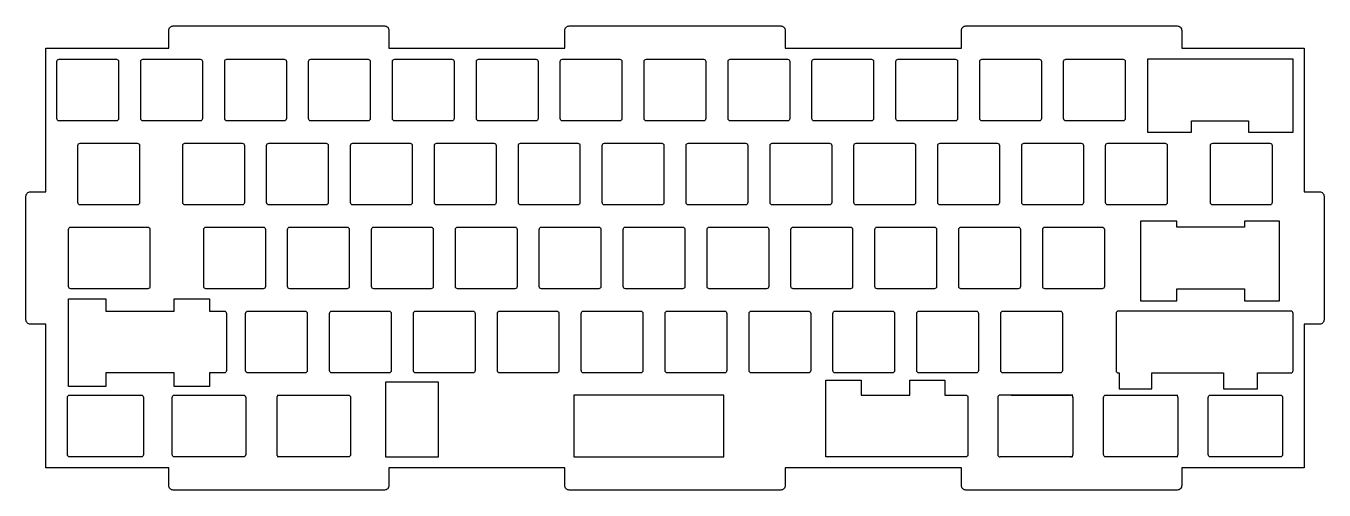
# Model space of a CAD drawing. Header units: millimetres. Extents: x 8 to 303, y -2 to 103.
import ezdxf

# ---------------------------------------------------------------- set-up
doc = ezdxf.new("R2010")
doc.units = ezdxf.units.MM
doc.layers.get('0').update_dxf_attribs({"linetype": 'CONTINUOUS'})

msp = doc.modelspace()

# ---------------------------------------------------------------- linework, layer by layer
for p, q in [((42.04, 19.58), (55.54, 19.58)), ((65.36, 19.58), (79.36, 19.58)), ((229, 19.08), (229, 6.08)), ((246.04, 19.58), (229.5, 19.58)), ((232.04, 19.58), (245.54, 19.58)), ((246.04, 19.08), (246.04, 6.08)), ((255.86, 19.58), (269.86, 19.58)), ((55.54, 5.58), (42.04, 5.58)), ((79.36, 5.58), (65.36, 5.58)), ((245.54, 5.58), (229.5, 5.58)), ((246.04, 5.58), (232.04, 5.58)), ((269.86, 5.58), (255.86, 5.58))]:
    msp.add_line(p, q)
for points in [[(269.76, -1.94), (221.76, -1.94, -0.414214), (220.76, -0.94), (220.76, 3.06), (180.7, 3.06), (180.7, -0.94, -0.414214), (179.7, -1.94), (131.7, -1.94, -0.414214), (130.7, -0.94), (130.7, 3.06), (90.76, 3.06), (90.76, -0.94, -0.414214), (89.76, -1.94), (41.76, -1.94, -0.414214), (40.76, -0.94), (40.76, 3.06), (12.83, 3.06), (12.83, 35.68), (9.33, 35.68, -0.414214), (8.33, 36.68), (8.33, 64.68, -0.414214), (9.33, 65.68), (12.83, 65.68), (12.83, 98.31), (40.76, 98.31), (40.76, 102.31, -0.414214), (41.76, 103.31), (89.76, 103.31, -0.414214), (90.76, 102.31), (90.76, 98.31), (130.7, 98.31), (130.7, 102.31, -0.414214), (131.7, 103.31), (179.7, 103.31, -0.414214), (180.7, 102.31), (180.7, 98.31), (220.76, 98.31), (220.76, 102.31, -0.414214), (221.76, 103.31), (269.76, 103.31, -0.414214), (270.76, 102.31), (270.76, 98.31), (298.58, 98.31), (298.58, 65.68), (302.08, 65.68, -0.414214), (303.08, 64.68), (303.08, 36.68, -0.414214), (302.08, 35.68), (298.58, 35.68), (298.58, 3.06), (270.76, 3.06), (270.76, -0.94, -0.414214)], [(29.35, 82.29, -0.414214), (28.85, 81.79), (15.85, 81.79, -0.414214), (15.35, 82.29), (15.35, 95.28, -0.414214), (15.85, 95.78), (28.85, 95.78, -0.414214), (29.35, 95.28)], [(47.9, 81.79), (34.9, 81.79, -0.414214), (34.4, 82.29), (34.4, 95.28, -0.414214), (34.9, 95.78), (47.9, 95.78, -0.414214), (48.4, 95.28), (48.4, 82.29, -0.414214)], [(53.95, 81.79, -0.414214), (53.45, 82.29), (53.45, 95.28, -0.414214), (53.95, 95.78), (66.95, 95.78, -0.414214), (67.45, 95.28), (67.45, 82.29, -0.414214), (66.95, 81.79)], [(72.5, 82.29), (72.5, 95.28, -0.414214), (73, 95.78), (86, 95.78, -0.414214), (86.5, 95.28), (86.5, 82.29, -0.414214), (86, 81.79), (73, 81.79, -0.414214)], [(91.55, 95.28, -0.414214), (92.05, 95.78), (105.05, 95.78, -0.414214), (105.55, 95.28), (105.55, 82.29, -0.414214), (105.05, 81.79), (92.05, 81.79, -0.414214), (91.55, 82.29)], [(110.6, 95.28, -0.414214), (111.1, 95.78), (124.1, 95.78, -0.414214), (124.6, 95.28), (124.6, 82.29, -0.414214), (124.1, 81.79), (111.1, 81.79, -0.414214), (110.6, 82.29)], [(143.65, 95.28), (143.65, 82.29, -0.414214), (143.15, 81.79), (130.15, 81.79, -0.414214), (129.65, 82.29), (129.65, 95.28, -0.414214), (130.15, 95.78), (143.15, 95.78, -0.414214)], [(148.7, 82.29), (148.7, 95.28, -0.414214), (149.2, 95.78), (162.2, 95.78, -0.414214), (162.7, 95.28), (162.7, 82.29, -0.414214), (162.2, 81.79), (149.2, 81.79, -0.414214)], [(181.75, 82.29, -0.414214), (181.25, 81.79), (168.25, 81.79, -0.414214), (167.75, 82.29), (167.75, 95.28, -0.414214), (168.25, 95.78), (181.25, 95.78, -0.414214), (181.75, 95.28)], [(200.3, 95.78, -0.414214), (200.8, 95.28), (200.8, 82.29, -0.414214), (200.3, 81.79), (187.3, 81.79, -0.414214), (186.8, 82.29), (186.8, 95.28, -0.414214), (187.3, 95.78)], [(219.35, 95.78, -0.414214), (219.85, 95.28), (219.85, 82.29, -0.414214), (219.35, 81.79), (206.35, 81.79, -0.414214), (205.85, 82.29), (205.85, 95.28, -0.414214), (206.35, 95.78)], [(238.9, 82.29, -0.414214), (238.4, 81.79), (225.4, 81.79, -0.414214), (224.9, 82.29), (224.9, 95.28, -0.414214), (225.4, 95.78), (238.4, 95.78, -0.414214), (238.9, 95.28)], [(244.45, 81.79, -0.414214), (243.95, 82.29), (243.95, 95.28, -0.414214), (244.45, 95.78), (257.45, 95.78, -0.414214), (257.95, 95.28), (257.95, 82.29, -0.414214), (257.45, 81.79)], [(33.61, 62.74), (20.61, 62.74, -0.414214), (20.11, 63.24), (20.11, 76.23, -0.414214), (20.61, 76.73), (33.61, 76.73, -0.414214), (34.11, 76.23), (34.11, 63.24, -0.414214)], [(57.93, 76.23), (57.93, 63.24, -0.414214), (57.43, 62.74), (44.43, 62.74, -0.414214), (43.93, 63.24), (43.93, 76.23, -0.414214), (44.43, 76.73), (57.43, 76.73, -0.414214)], [(76.98, 63.24, -0.414214), (76.48, 62.74), (63.48, 62.74, -0.414214), (62.98, 63.24), (62.98, 76.23, -0.414214), (63.48, 76.73), (76.48, 76.73, -0.414214), (76.98, 76.23)], [(96.03, 63.24, -0.414214), (95.53, 62.74), (82.53, 62.74, -0.414214), (82.03, 63.24), (82.03, 76.23, -0.414214), (82.53, 76.73), (95.53, 76.73, -0.414214), (96.03, 76.23)], [(101.08, 76.23, -0.414214), (101.58, 76.73), (114.58, 76.73, -0.414214), (115.08, 76.23), (115.08, 63.24, -0.414214), (114.58, 62.74), (101.58, 62.74, -0.414214), (101.08, 63.24)], [(133.63, 62.74), (120.63, 62.74, -0.414214), (120.13, 63.24), (120.13, 76.23, -0.414214), (120.63, 76.73), (133.63, 76.73, -0.414214), (134.13, 76.23), (134.13, 63.24, -0.414214)], [(139.18, 76.23, -0.414214), (139.68, 76.73), (152.68, 76.73, -0.414214), (153.18, 76.23), (153.18, 63.24, -0.414214), (152.68, 62.74), (139.68, 62.74, -0.414214), (139.18, 63.24)], [(158.73, 76.73), (171.73, 76.73, -0.414214), (172.23, 76.23), (172.23, 63.24, -0.414214), (171.73, 62.74), (158.73, 62.74, -0.414214), (158.23, 63.24), (158.23, 76.23, -0.414214)], [(177.78, 76.73), (190.78, 76.73, -0.414214), (191.28, 76.23), (191.28, 63.24, -0.414214), (190.78, 62.74), (177.78, 62.74, -0.414214), (177.28, 63.24), (177.28, 76.23, -0.414214)], [(196.83, 76.73), (209.83, 76.73, -0.414214), (210.33, 76.23), (210.33, 63.24, -0.414214), (209.83, 62.74), (196.83, 62.74, -0.414214), (196.33, 63.24), (196.33, 76.23, -0.414214)], [(215.88, 62.74, -0.414214), (215.38, 63.24), (215.38, 76.23, -0.414214), (215.88, 76.73), (228.88, 76.73, -0.414214), (229.38, 76.23), (229.38, 63.24, -0.414214), (228.88, 62.74)], [(234.43, 63.24), (234.43, 76.23, -0.414214), (234.93, 76.73), (247.93, 76.73, -0.414214), (248.43, 76.23), (248.43, 63.24, -0.414214), (247.93, 62.74), (234.93, 62.74, -0.414214)], [(253.48, 63.24), (253.48, 76.23, -0.414214), (253.98, 76.73), (266.98, 76.73, -0.414214), (267.48, 76.23), (267.48, 63.24, -0.414214), (266.98, 62.74), (253.98, 62.74, -0.414214)], [(277.79, 62.74, -0.414214), (277.29, 63.24), (277.29, 76.23, -0.414214), (277.79, 76.73), (290.79, 76.73, -0.414214), (291.29, 76.23), (291.29, 63.24, -0.414214), (290.79, 62.74)], [(35.99, 57.68, -0.414214), (36.49, 57.18), (36.49, 44.19, -0.414214), (35.99, 43.69), (22.49, 43.69), (18.5, 43.69, -0.414214), (18, 44.19), (18, 57.18, -0.414214), (18.5, 57.68), (22.49, 57.68)], [(62.69, 44.19, -0.414214), (62.19, 43.69), (49.19, 43.69, -0.414214), (48.69, 44.19), (48.69, 57.18, -0.414214), (49.19, 57.68), (62.19, 57.68, -0.414214), (62.69, 57.18)], [(81.74, 44.19, -0.414214), (81.24, 43.69), (68.24, 43.69, -0.414214), (67.74, 44.19), (67.74, 57.18, -0.414214), (68.24, 57.68), (81.24, 57.68, -0.414214), (81.74, 57.18)], [(100.79, 57.18), (100.79, 44.19, -0.414214), (100.29, 43.69), (87.29, 43.69, -0.414214), (86.79, 44.19), (86.79, 57.18, -0.414214), (87.29, 57.68), (100.29, 57.68, -0.414214)], [(106.34, 57.68), (119.34, 57.68, -0.414214), (119.84, 57.18), (119.84, 44.19, -0.414214), (119.34, 43.69), (106.34, 43.69, -0.414214), (105.84, 44.19), (105.84, 57.18, -0.414214)], [(138.89, 57.18), (138.89, 44.19, -0.414214), (138.39, 43.69), (125.39, 43.69, -0.414214), (124.89, 44.19), (124.89, 57.18, -0.414214), (125.39, 57.68), (138.39, 57.68, -0.414214)], [(144.44, 43.69, -0.414214), (143.94, 44.19), (143.94, 57.18, -0.414214), (144.44, 57.68), (157.44, 57.68, -0.414214), (157.94, 57.18), (157.94, 44.19, -0.414214), (157.44, 43.69)], [(176.49, 57.68, -0.414214), (176.99, 57.18), (176.99, 44.19, -0.414214), (176.49, 43.69), (163.49, 43.69, -0.414214), (162.99, 44.19), (162.99, 57.18, -0.414214), (163.49, 57.68)], [(195.54, 43.69), (182.54, 43.69, -0.414214), (182.04, 44.19), (182.04, 57.18, -0.414214), (182.54, 57.68), (195.54, 57.68, -0.414214), (196.04, 57.18), (196.04, 44.19, -0.414214)], [(201.09, 44.19), (201.09, 57.18, -0.414214), (201.59, 57.68), (214.59, 57.68, -0.414214), (215.09, 57.18), (215.09, 44.19, -0.414214), (214.59, 43.69), (201.59, 43.69, -0.414214)], [(220.64, 43.69, -0.414214), (220.14, 44.19), (220.14, 57.18, -0.414214), (220.64, 57.68), (233.64, 57.68, -0.414214), (234.14, 57.18), (234.14, 44.19, -0.414214), (233.64, 43.69)], [(239.19, 44.19), (239.19, 57.18, -0.414214), (239.69, 57.68), (252.69, 57.68, -0.414214), (253.19, 57.18), (253.19, 44.19, -0.414214), (252.69, 43.69), (239.69, 43.69, -0.414214)], [(26.5, 41.44), (26.5, 38.63), (27.26, 38.63), (41.26, 38.63), (42, 38.63), (42, 41.44), (50, 41.44), (50, 38.63), (53.35, 38.63, -0.414214), (53.85, 38.13), (53.85, 25.13, -0.414214), (53.35, 24.63), (50, 24.63), (50, 21.51), (42, 21.51), (42, 24.63), (41.26, 24.63), (27.26, 24.63), (26.5, 24.63), (26.5, 21.51), (18, 21.51), (18, 41.44)], [(58.71, 24.63, -0.414214), (58.21, 25.13), (58.21, 38.13, -0.414214), (58.71, 38.63), (71.71, 38.63, -0.414214), (72.21, 38.13), (72.21, 25.13, -0.414214), (71.71, 24.63)], [(77.76, 24.63, -0.414214), (77.26, 25.13), (77.26, 38.13, -0.414214), (77.76, 38.63), (90.76, 38.63, -0.414214), (91.26, 38.13), (91.26, 25.13, -0.414214), (90.76, 24.63)], [(96.81, 24.63, -0.414214), (96.31, 25.13), (96.31, 38.13, -0.414214), (96.81, 38.63), (109.81, 38.63, -0.414214), (110.31, 38.13), (110.31, 25.13, -0.414214), (109.81, 24.63)], [(115.86, 24.63, -0.414214), (115.36, 25.13), (115.36, 38.13, -0.414214), (115.86, 38.63), (128.86, 38.63, -0.414214), (129.36, 38.13), (129.36, 25.13, -0.414214), (128.86, 24.63)], [(134.41, 25.13), (134.41, 38.13, -0.414214), (134.91, 38.63), (147.91, 38.63, -0.414214), (148.41, 38.13), (148.41, 25.13, -0.414214), (147.91, 24.63), (134.91, 24.63, -0.414214)], [(153.46, 25.13), (153.46, 38.13, -0.414214), (153.96, 38.63), (166.96, 38.63, -0.414214), (167.46, 38.13), (167.46, 25.13, -0.414214), (166.96, 24.63), (153.96, 24.63, -0.414214)], [(186.51, 25.13, -0.414214), (186.01, 24.63), (173.01, 24.63, -0.414214), (172.51, 25.13), (172.51, 38.13, -0.414214), (173.01, 38.63), (186.01, 38.63, -0.414214), (186.51, 38.13)], [(192.06, 38.63), (205.06, 38.63, -0.414214), (205.56, 38.13), (205.56, 25.13, -0.414214), (205.06, 24.63), (192.06, 24.63, -0.414214), (191.56, 25.13), (191.56, 38.13, -0.414214)], [(224.11, 24.63), (211.11, 24.63, -0.414214), (210.61, 25.13), (210.61, 38.13, -0.414214), (211.11, 38.63), (224.11, 38.63, -0.414214), (224.61, 38.13), (224.61, 25.13, -0.414214)], [(229.66, 25.13), (229.66, 38.13, -0.414214), (230.16, 38.63), (243.16, 38.63, -0.414214), (243.66, 38.13), (243.66, 25.13, -0.414214), (243.16, 24.63), (230.16, 24.63, -0.414214)], [(264, 21), (264, 24.63), (279.38, 24.63), (280.21, 24.63), (280.21, 21), (288, 21), (288, 24.63), (295.55, 24.63, 0.414214), (296.05, 25.13), (296.05, 38.13, 0.414214), (295.55, 38.63), (282.05, 38.63), (279.38, 38.63), (256.36, 38.63, 0.414214), (255.86, 38.13), (255.86, 25.13, 0.414214), (256.36, 24.63), (256.58, 24.63), (256.58, 21)], [(222.23, 6.08, -0.414214), (221.73, 5.58), (216.95, 5.58), (209, 5.58), (208.23, 5.58), (198, 5.58), (189.95, 5.58), (189.95, 19.58), (189.95, 23), (198, 23), (198, 19.58), (208.23, 19.58), (209, 19.58), (209, 23), (216.95, 23), (216.95, 19.58), (221.73, 19.58, -0.414214), (222.23, 19.08)], [(18.23, 5.58, -0.414214), (17.73, 6.08), (17.73, 19.08, -0.414214), (18.23, 19.58), (31.73, 19.58), (34.5, 19.58, -0.414214), (35, 19.08), (35, 6.08, -0.414214), (34.5, 5.58), (31.73, 5.58)], [(58.22, 19.08), (58.22, 6.08, -0.414214), (57.72, 5.58), (42.04, 5.58, -0.414214), (41.54, 6.08), (41.54, 19.08, -0.414214), (42.04, 19.58), (57.72, 19.58, -0.414214)], [(81.54, 5.58), (65.86, 5.58, -0.414214), (65.36, 6.08), (65.36, 19.08, -0.414214), (65.86, 19.58), (81.54, 19.58, -0.414214), (82.04, 19.08), (82.04, 6.08, -0.414214)], [(253, 6.08), (253, 19.08, -0.414214), (253.5, 19.58), (269.36, 19.58, -0.414214), (269.86, 19.08), (269.86, 6.08, -0.414214), (269.36, 5.58), (253.5, 5.58, -0.414214)], [(293.67, 19.08), (293.67, 6.08, -0.414214), (293.17, 5.58), (279.67, 5.58), (277.27, 5.58, -0.414214), (276.77, 6.08), (276.77, 19.08, -0.414214), (277.27, 19.58), (279.67, 19.58), (293.17, 19.58, -0.414214)]]:
    msp.add_lwpolyline(points, format="xyb", close=True)
for points in [[(296.05, 95.78), (263, 95.78), (263, 81.79), (263, 79.26), (273, 79.26), (273, 81.79), (285.93, 81.79), (285.93, 79.26), (296.05, 79.26), (296.05, 81.79)], [(270.14, 43.69), (284.14, 43.69), (285, 43.68), (285, 41), (293, 41), (293, 59.04), (285.01, 59.04), (285.01, 57.68), (284.14, 57.68), (270.14, 57.68), (269.63, 57.68), (269.63, 59.04), (261.37, 59.04), (261.37, 41), (269.63, 41), (269.63, 43.69)], [(102, 22.5), (90, 22.5), (90, 5.58), (102, 5.58), (102, 19.58)], [(136.79, 19.58), (136.5, 19.58), (132.75, 19.58), (132.75, 5.58), (136.79, 5.58), (150.79, 5.58), (166.81, 5.58), (166.81, 19.58), (150.79, 19.58)]]:
    msp.add_lwpolyline(points, close=True)
for centre, start, end in [((229.5, 19.08), 90, 180), ((245.54, 19.08), 0, 90), ((229.5, 6.08), 180, 270), ((245.54, 6.08), -90, 0)]:
    msp.add_arc(centre, 0.5, start, end)

doc.saveas('drawing.dxf')
